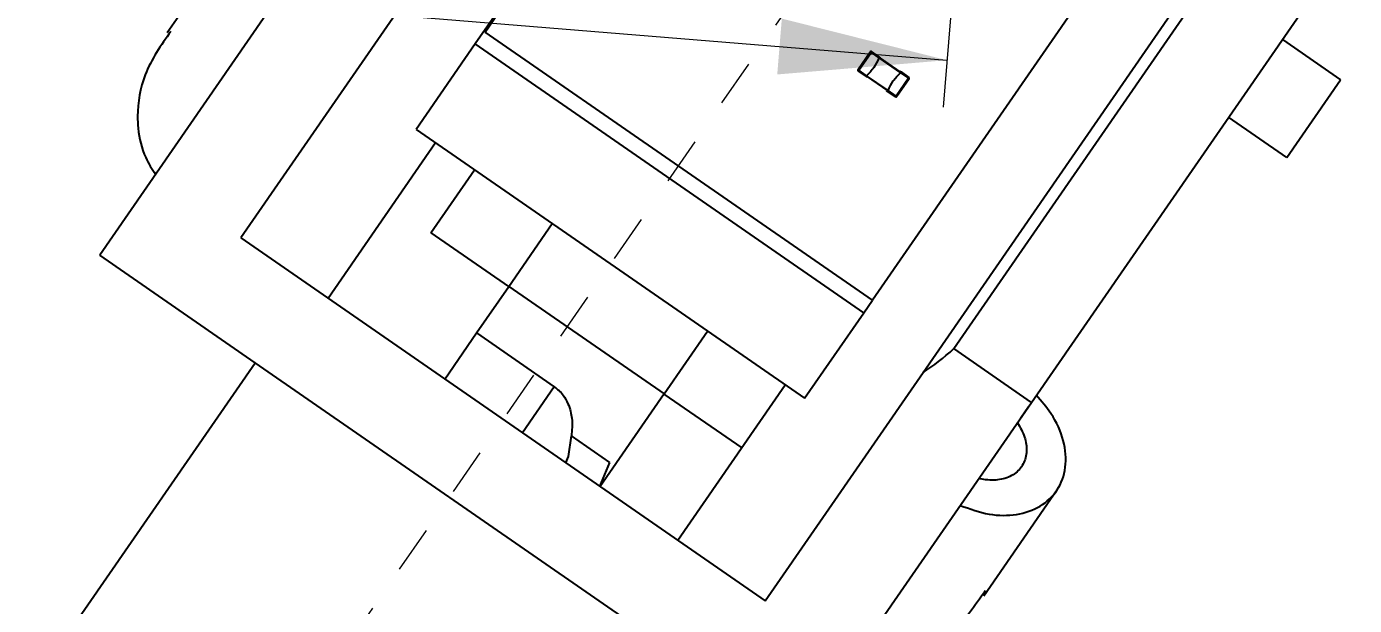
# Model space of a CAD drawing. Header units: millimetres. Extents: x 15 to 1184, y 5 to 836.
# Drawn here: x 900.24 to 928.36, y 569.07 to 581.32 of the extents above; entities that cross this region are included whole.
import ezdxf

# ---------------------------------------------------------------- set-up
doc = ezdxf.new("R2010")
doc.units = ezdxf.units.MM
doc.linetypes.add('虚线', pattern=[2, 1, -1])
doc.layers.get('0').update_dxf_attribs({"lineweight": 18})
doc.layers.add('尺寸线层', color=3, linetype='Continuous', lineweight=18)
doc.layers.add('虚线层', color=6, linetype='虚线', lineweight=18)
doc.styles.get("Standard").update_dxf_attribs({"font": 'txt.shx'})
doc.dimstyles.new('ISO-25', dxfattribs={"dimtxt": 2.5, "dimasz": 2.5, "dimexe": 1.25, "dimexo": 0.625, "dimtad": 1, "dimtxsty": 'Standard', "dimcen": 2.5, "dimdle": 5, "dimadec": 0, "dimazin": 0, "dimtfac": 1, "dimtmove": 0, "dimatfit": 3, "dimfxl": 0, "dimarcsym": 0})

# ---------------------------------------------------------------- blocks, each defined once
blk = doc.blocks.new('*X3')
at = {"layer": '尺寸线层', "linetype": 'Continuous'}
for points in [[(878.525, 583.971), (882.118, 584.272), (882.021, 583.091)], [(919.726, 580.607), (916.23, 581.487), (916.133, 580.305)]]:
    blk.add_hatch(color=0, dxfattribs=at).paths.add_polyline_path(points, flags=0)
at = {"layer": '尺寸线层', "color": 0, "linetype": 'Continuous'}
for p, q in [((878.999, 589.767), (878.444, 582.975)), ((920.199, 586.402), (919.644, 579.61)), ((888.996, 583.116), (878.525, 583.971)), ((898.246, 582.361), (919.726, 580.607))]:
    blk.add_line(p, q, dxfattribs=at)
at = {"layer": '尺寸线层', "color": 0, "insert": (893.621, 582.738), "char_height": 3.5, "width": 18.5, "attachment_point": 5}
blk.add_mtext('41,34', dxfattribs=at)
blk = doc.blocks.new('*X4')
at = {"layer": '尺寸线层', "linetype": 'Continuous'}
for points in [[(933.925, 607.127), (930.561, 608.415), (931.123, 609.458)], [(896.373, 589.352), (897.509, 592.769), (896.346, 592.996)]]:
    blk.add_hatch(color=0, dxfattribs=at).paths.add_polyline_path(points, flags=0)
at = {"layer": '尺寸线层', "color": 0, "linetype": 'Continuous'}
for start, end in [(55.3312, 100.8735), (112.9834, 175.3312)]:
    blk.add_arc((920.28, 587.399), 23.987, start, end, dxfattribs=at)
at = {"layer": '尺寸线层', "color": 0, "insert": (908.88, 611.482), "char_height": 3.5, "width": 27.5, "attachment_point": 5}
blk.add_mtext('120,00%%D', dxfattribs=at)

msp = doc.modelspace()

# ---------------------------------------------------------------- linework, layer by layer
at = {"color": 7, "linetype": 'Continuous', "lineweight": 25}
for p, q in [((909.946, 581.203), (918.464, 593.519)), ((919.22, 573.999), (929.529, 588.905)), ((919.871, 574.502), (929.735, 588.763)), ((926.668, 587.845), (918.15, 575.529)), ((921.516, 573.364), (930.538, 586.408)), ((911.731, 583.828), (909.74, 580.95)), ((906.712, 583.603), (901.786, 576.481)), ((904.779, 583.445), (903.218, 581.188)), ((908.117, 581.679), (904.774, 576.846)), ((918.15, 575.529), (909.946, 581.203)), ((909.74, 580.95), (908.489, 579.14)), ((917.965, 575.261), (909.74, 580.95)), ((926.829, 581.046), (928.063, 580.193)), ((917.842, 580.405), (918.103, 580.784)), ((917.858, 580.394), (918.12, 580.772)), ((918.12, 580.772), (918.103, 580.784)), ((918.131, 580.789), (918.12, 580.772)), ((918.12, 580.772), (918.287, 580.657)), ((918.298, 580.673), (918.131, 580.789)), ((918.291, 580.666), (918.287, 580.657)), ((918.287, 580.657), (918.742, 580.342)), ((918.293, 580.665), (918.748, 580.35)), ((918.32, 580.658), (918.298, 580.673)), ((918.315, 580.65), (918.32, 580.658)), ((917.842, 580.405), (917.858, 580.394)), ((917.858, 580.394), (917.847, 580.377)), ((917.847, 580.377), (918.014, 580.262)), ((918.025, 580.278), (917.858, 580.394)), ((918.415, 580.581), (918.415, 580.58)), ((918.422, 580.577), (918.421, 580.576)), ((918.423, 580.574), (918.424, 580.575)), ((918.43, 580.571), (918.43, 580.57)), ((918.431, 580.57), (918.431, 580.569)), ((918.436, 580.567), (918.435, 580.566)), ((918.442, 580.562), (918.442, 580.562)), ((918.444, 580.56), (918.445, 580.561)), ((918.445, 580.561), (918.444, 580.56)), ((918.445, 580.561), (918.444, 580.56)), ((918.448, 580.558), (918.447, 580.558)), ((918.448, 580.558), (918.448, 580.557)), ((918.449, 580.558), (918.448, 580.557)), ((918.452, 580.556), (918.451, 580.555)), ((918.451, 580.556), (918.451, 580.556)), ((918.457, 580.552), (918.456, 580.552)), ((918.457, 580.552), (918.456, 580.551)), ((918.459, 580.551), (918.459, 580.55)), ((918.461, 580.549), (918.461, 580.548)), ((918.465, 580.547), (918.464, 580.546)), ((918.464, 580.546), (918.465, 580.547)), ((918.465, 580.547), (918.465, 580.546)), ((918.465, 580.547), (918.465, 580.547)), ((918.465, 580.547), (918.465, 580.547)), ((918.466, 580.546), (918.465, 580.546)), ((918.466, 580.546), (918.465, 580.545)), ((918.469, 580.544), (918.468, 580.543)), ((918.468, 580.544), (918.468, 580.544)), ((918.469, 580.544), (918.469, 580.543)), ((918.47, 580.544), (918.469, 580.543)), ((918.471, 580.543), (918.47, 580.542)), ((918.47, 580.543), (918.47, 580.542)), ((918.47, 580.543), (918.47, 580.542)), ((918.472, 580.542), (918.472, 580.541)), ((918.472, 580.542), (918.475, 580.54)), ((918.473, 580.542), (918.472, 580.541)), ((918.472, 580.542), (918.473, 580.542)), ((918.474, 580.541), (918.473, 580.54)), ((918.475, 580.54), (918.474, 580.539)), ((918.475, 580.54), (918.475, 580.539)), ((918.475, 580.54), (918.478, 580.537)), ((918.475, 580.54), (918.475, 580.539)), ((918.475, 580.54), (918.477, 580.538)), ((918.476, 580.539), (918.476, 580.538)), ((918.476, 580.539), (918.48, 580.536)), ((918.478, 580.538), (918.477, 580.537)), ((918.478, 580.538), (918.477, 580.537)), ((918.477, 580.538), (918.477, 580.537)), ((918.478, 580.538), (918.477, 580.537)), ((918.479, 580.537), (918.479, 580.536)), ((918.48, 580.536), (918.479, 580.536)), ((918.479, 580.536), (918.48, 580.536)), ((918.481, 580.536), (918.48, 580.535)), ((918.481, 580.536), (918.485, 580.533)), ((918.481, 580.535), (918.481, 580.536)), ((918.483, 580.535), (918.482, 580.534)), ((918.485, 580.533), (918.484, 580.532)), ((918.484, 580.532), (918.484, 580.532)), ((918.487, 580.532), (918.491, 580.529)), ((918.488, 580.531), (918.488, 580.53)), ((918.49, 580.53), (918.489, 580.529)), ((918.49, 580.528), (918.49, 580.529)), ((918.491, 580.529), (918.491, 580.528)), ((918.494, 580.526), (918.494, 580.526)), ((918.495, 580.526), (918.494, 580.525)), ((918.494, 580.526), (918.494, 580.526)), ((918.495, 580.526), (918.495, 580.525)), ((918.501, 580.522), (918.5, 580.521)), ((918.503, 580.52), (918.502, 580.52)), ((918.503, 580.52), (918.503, 580.52)), ((918.503, 580.52), (918.503, 580.519)), ((918.503, 580.52), (918.503, 580.519)), ((918.516, 580.51), (918.517, 580.511)), ((918.524, 580.506), (918.524, 580.505)), ((918.529, 580.503), (918.528, 580.502)), ((918.533, 580.5), (918.532, 580.499)), ((918.534, 580.498), (918.535, 580.498)), ((918.538, 580.496), (918.538, 580.495)), ((918.539, 580.496), (918.538, 580.495)), ((918.538, 580.496), (918.538, 580.495)), ((918.539, 580.495), (918.539, 580.495)), ((918.542, 580.493), (918.542, 580.493)), ((918.543, 580.493), (918.542, 580.492)), ((918.551, 580.487), (918.551, 580.486)), ((918.558, 580.482), (918.558, 580.482)), ((918.565, 580.477), (918.565, 580.476)), ((918.565, 580.477), (918.571, 580.474)), ((918.567, 580.476), (918.566, 580.475)), ((918.567, 580.476), (918.567, 580.475)), ((918.571, 580.474), (918.57, 580.473)), ((918.571, 580.474), (918.573, 580.472)), ((918.573, 580.472), (918.573, 580.471)), ((918.578, 580.468), (918.578, 580.468)), ((918.585, 580.464), (918.585, 580.463)), ((918.587, 580.462), (918.587, 580.461)), ((918.593, 580.458), (918.592, 580.458)), ((918.732, 580.373), (918.726, 580.365)), ((918.732, 580.373), (918.754, 580.358)), ((918.014, 580.262), (918.036, 580.247)), ((918.02, 580.27), (918.475, 579.955)), ((918.481, 579.963), (918.025, 580.278)), ((918.036, 580.247), (918.042, 580.255)), ((918.909, 580.226), (918.648, 579.848)), ((918.926, 580.215), (918.664, 579.836)), ((918.742, 580.342), (918.75, 580.349)), ((918.742, 580.342), (918.909, 580.226)), ((918.754, 580.358), (918.921, 580.243)), ((918.909, 580.226), (918.921, 580.243)), ((918.926, 580.215), (918.909, 580.226)), ((926.925, 578.548), (928.063, 580.193)), ((918.453, 579.97), (918.447, 579.962)), ((918.469, 579.947), (918.447, 579.962)), ((918.636, 579.831), (918.469, 579.947)), ((918.648, 579.848), (918.481, 579.963)), ((918.636, 579.831), (918.648, 579.848)), ((918.648, 579.848), (918.664, 579.836)), ((926.925, 578.548), (925.691, 579.401)), ((908.489, 579.14), (916.713, 573.452)), ((908.9, 578.856), (906.625, 575.566)), ((908.8, 576.953), (909.722, 578.287)), ((910.447, 575.818), (911.367, 577.149)), ((904.774, 576.846), (915.877, 569.167)), ((908.8, 576.953), (910.445, 575.816)), ((905.076, 574.205), (901.786, 576.481)), ((909.767, 574.835), (910.447, 575.818)), ((910.447, 575.818), (913.737, 573.543)), ((917.965, 575.261), (918.15, 575.529)), ((916.713, 573.452), (917.965, 575.261)), ((909.092, 573.859), (909.767, 574.835)), ((909.767, 574.835), (911.412, 573.697)), ((913.737, 573.543), (914.657, 574.874)), ((921.516, 573.364), (919.871, 574.502)), ((900.391, 567.432), (905.076, 574.205)), ((913.3, 568.517), (905.076, 574.205)), ((915.877, 569.167), (919.22, 573.999)), ((911.412, 573.697), (910.737, 572.722)), ((914.027, 570.446), (916.302, 573.736)), ((913.737, 573.543), (912.382, 571.584)), ((913.735, 573.54), (915.38, 572.403)), ((916.59, 566.242), (921.516, 573.364)), ((921.286, 573.032), (921.456, 573.277)), ((912.585, 572.095), (911.775, 572.655)), ((912.377, 571.587), (912.585, 572.095)), ((920.509, 569.271), (922.063, 571.518))]:
    msp.add_line(p, q, dxfattribs=at)
msp.add_lwpolyline([(911.657, 572.086), (911.715, 572.223), (911.775, 572.655)], dxfattribs=at)
for centre, start, end in [((918.12, 580.772), 55.3312, 145.3312), ((917.858, 580.394), 145.3312, 235.3312), ((918.909, 580.226), 325.3312, 55.3312), ((918.648, 579.848), 235.3312, 325.3312)]:
    msp.add_arc(centre, 0.02, start, end, dxfattribs=at)
msp.add_ellipse((919.062, 576.604), major_axis=(-1.97, -2.849), ratio=0.57735, start_param=0.936593, end_param=1.195896, dxfattribs=at)
for points, knots in [([(903.289, 581.213), (903.083, 580.92), (902.705, 580.381), (902.577, 579.631), (902.601, 579.038), (902.701, 578.601), (902.893, 578.306), (902.969, 578.191)], [0, 0, 0, 0, 1.066069, 1.959684, 2.214812, 2.856246, 3.269466, 3.269466, 3.269466, 3.269466]), ([(918.289, 580.663), (918.29, 580.664), (918.291, 580.665), (918.292, 580.665), (918.292, 580.665), (918.293, 580.665)], [0, 0, 0, 0, 0.001541479, 0.003081942, 0.003547496, 0.003547496, 0.003547496, 0.003547496]), ([(918.298, 580.673), (918.298, 580.673), (918.297, 580.673), (918.294, 580.672), (918.292, 580.671), (918.292, 580.67)], [0, 0, 0, 0, 0.003096508, 0.006194066, 0.006932691, 0.006932691, 0.006932691, 0.006932691]), ([(918.431, 580.57), (918.431, 580.57), (918.432, 580.57), (918.433, 580.569), (918.434, 580.568)], [0, 0, 0, 0, 0.001546211, 0.003016032, 0.003016032, 0.003016032, 0.003016032]), ([(918.452, 580.556), (918.452, 580.556), (918.452, 580.556), (918.454, 580.555), (918.454, 580.554)], [0, 0, 0, 0, 0.001546211, 0.003016032, 0.003016032, 0.003016032, 0.003016032]), ([(918.474, 580.541), (918.474, 580.54), (918.474, 580.54), (918.475, 580.54), (918.476, 580.539), (918.476, 580.539), (918.476, 580.539)], [0, 0, 0, 0, 0.000686984, 0.001365659, 0.002121013, 0.003016462, 0.003016462, 0.003016462, 0.003016462]), ([(918.477, 580.538), (918.477, 580.538), (918.477, 580.538), (918.478, 580.538), (918.478, 580.538), (918.478, 580.538)], [0, 0, 0, 0, 0.0001312712, 0.0002618307, 0.0005466701, 0.0005466701, 0.0005466701, 0.0005466701]), ([(918.483, 580.535), (918.483, 580.534), (918.483, 580.534), (918.483, 580.534), (918.484, 580.534), (918.484, 580.533), (918.486, 580.533), (918.486, 580.532), (918.487, 580.532)], [0, 0, 0, 0, 0.001431527, 0.002056636, 0.00264884, 0.003234878, 0.0038423, 0.005211562, 0.005211562, 0.005211562, 0.005211562]), ([(918.485, 580.533), (918.486, 580.532), (918.488, 580.531), (918.49, 580.529), (918.491, 580.529)], [0, 0, 0, 0, 0.003817212, 0.00749171, 0.00749171, 0.00749171, 0.00749171]), ([(918.488, 580.531), (918.489, 580.53), (918.49, 580.53), (918.491, 580.529), (918.492, 580.528), (918.492, 580.528), (918.492, 580.528)], [0, 0, 0, 0, 0.001358601, 0.002530595, 0.003645874, 0.004852783, 0.004852783, 0.004852783, 0.004852783]), ([(918.491, 580.529), (918.492, 580.528), (918.493, 580.527), (918.493, 580.527), (918.494, 580.527)], [0, 0, 0, 0, 0.001438353, 0.002993286, 0.002993286, 0.002993286, 0.002993286]), ([(918.517, 580.511), (918.517, 580.511), (918.518, 580.51), (918.52, 580.509), (918.524, 580.506), (918.527, 580.504), (918.529, 580.503)], [0, 0, 0, 0, 0.0036814, 0.0070464, 0.01043378, 0.01417623, 0.01417623, 0.01417623, 0.01417623]), ([(918.529, 580.503), (918.529, 580.502), (918.531, 580.501), (918.534, 580.499), (918.535, 580.498)], [0, 0, 0, 0, 0.003790259, 0.00772712, 0.00772712, 0.00772712, 0.00772712]), ([(918.535, 580.498), (918.537, 580.497), (918.542, 580.493), (918.548, 580.489), (918.551, 580.487)], [0, 0, 0, 0, 0.00991085, 0.0196116, 0.0196116, 0.0196116, 0.0196116]), ([(918.551, 580.487), (918.554, 580.485), (918.559, 580.482), (918.563, 580.479), (918.565, 580.477)], [0, 0, 0, 0, 0.00863868, 0.0173914, 0.0173914, 0.0173914, 0.0173914]), ([(918.567, 580.476), (918.568, 580.475), (918.571, 580.474), (918.574, 580.471), (918.577, 580.47), (918.578, 580.469), (918.578, 580.468)], [0, 0, 0, 0, 0.00354496, 0.00679861, 0.01006892, 0.01365962, 0.01365962, 0.01365962, 0.01365962]), ([(918.573, 580.472), (918.576, 580.47), (918.581, 580.466), (918.585, 580.464), (918.587, 580.462)], [0, 0, 0, 0, 0.00831094, 0.01667766, 0.01667766, 0.01667766, 0.01667766]), ([(918.587, 580.462), (918.589, 580.461), (918.592, 580.459), (918.593, 580.459), (918.593, 580.458)], [0, 0, 0, 0, 0.003450919, 0.006915761, 0.006915761, 0.006915761, 0.006915761]), ([(918.014, 580.268), (918.014, 580.267), (918.013, 580.264), (918.013, 580.262), (918.014, 580.262), (918.014, 580.262)], [0, 0, 0, 0, 0.003068845, 0.006143304, 0.006977428, 0.006977428, 0.006977428, 0.006977428]), ([(918.02, 580.27), (918.019, 580.27), (918.019, 580.271), (918.019, 580.272), (918.02, 580.273), (918.02, 580.273)], [0, 0, 0, 0, 0.001553641, 0.003107888, 0.00352425, 0.00352425, 0.00352425, 0.00352425]), ([(918.748, 580.35), (918.748, 580.35), (918.748, 580.349), (918.748, 580.348), (918.748, 580.347), (918.748, 580.347)], [0, 0, 0, 0, 0.001553724, 0.003108053, 0.003524734, 0.003524734, 0.003524734, 0.003524734]), ([(918.753, 580.351), (918.754, 580.353), (918.754, 580.356), (918.754, 580.358), (918.754, 580.358), (918.754, 580.358)], [0, 0, 0, 0, 0.003068845, 0.006143304, 0.006977428, 0.006977428, 0.006977428, 0.006977428]), ([(918.469, 579.947), (918.47, 579.947), (918.471, 579.947), (918.473, 579.948), (918.475, 579.949), (918.475, 579.95)], [0, 0, 0, 0, 0.003096508, 0.006194066, 0.006932691, 0.006932691, 0.006932691, 0.006932691]), ([(918.478, 579.957), (918.477, 579.956), (918.476, 579.955), (918.475, 579.955), (918.475, 579.955), (918.475, 579.955)], [0, 0, 0, 0, 0.001541406, 0.003081795, 0.003547012, 0.003547012, 0.003547012, 0.003547012]), ([(911.412, 573.697), (911.444, 573.673), (911.515, 573.618), (911.623, 573.493), (911.738, 573.283), (911.805, 572.976), (911.786, 572.774), (911.775, 572.655)], [0, 0, 0, 0, 0.085059, 0.187893, 0.364606, 0.692348, 1.162279, 1.162279, 1.162279, 1.162279]), ([(920.009, 571.185), (920.213, 571.111), (920.622, 570.963), (921.219, 570.968), (921.726, 571.143), (922.092, 571.492), (922.27, 571.98), (922.225, 572.55), (921.991, 573.09), (921.729, 573.389), (921.62, 573.514)], [0, 0, 0, 0, 0.555011, 1.10986, 1.67351, 2.252375, 2.844972, 3.44319, 4.032896, 4.458912, 4.458912, 4.458912, 4.458912]), ([(921.219, 572.934), (921.277, 572.833), (921.393, 572.633), (921.43, 572.324), (921.358, 572.049), (921.171, 571.837), (920.891, 571.72), (920.616, 571.71), (920.451, 571.746), (920.404, 571.756)], [0, 0, 0, 0, 0.302151, 0.604154, 0.91418, 1.231121, 1.548234, 1.859289, 1.984772, 1.984772, 1.984772, 1.984772]), ([(920.539, 569.382), (920.323, 569.062), (919.937, 568.494), (919.259, 568.093), (918.695, 567.906), (918.251, 567.846), (917.908, 567.922), (917.773, 567.952)], [0, 0, 0, 0, 1.148044, 2.041651, 2.296776, 2.938204, 3.351419, 3.351419, 3.351419, 3.351419])]:
    msp.add_open_spline(points, degree=3, knots=knots, dxfattribs=at)
for points in [[(918.287, 580.657), (918.254, 580.586), (918.189, 580.445), (918.08, 580.334), (918.025, 580.278)], [(918.018, 580.271), (918.019, 580.272), (918.021, 580.275), (918.024, 580.277), (918.025, 580.278)], [(918.481, 579.963), (918.513, 580.034), (918.578, 580.175), (918.688, 580.286), (918.742, 580.342)], [(918.481, 579.963), (918.48, 579.962), (918.479, 579.958), (918.477, 579.955), (918.477, 579.954)]]:
    msp.add_open_spline(points, degree=3, dxfattribs=at)
at = {"layer": '虚线层'}
msp.add_line((972.408, 662.769), (884.66, 535.897), dxfattribs=at)

# ---------------------------------------------------------------- dimensions: what is measured, and where the dimension line sits
at = {"layer": '尺寸线层'}
dim = msp.add_angular_dim_2l(base=(910.017, 609.08), line1=((972.408, 662.769), (884.66, 535.897)), line2=((920.28, 587.399), (879.08, 590.764)), dimstyle='ISO-25', override={"dimtxt": 3.5, "dimasz": 3.556, "dimexe": 1, "dimexo": 1, "dimgap": 1.524, "dimtad": 0, "dimtih": 1, "dimtoh": 1, "dimzin": 0, "dimsah": 1, "dimdle": 7.112, "dimadec": 2, "dimtfill": 1, "dimtolj": 1, "dimtzin": 0}, dxfattribs=at)
dim.commit()
dim.dimension.update_dxf_attribs({"geometry": '*X4', "text_midpoint": (908.88, 611.482)})
dim = msp.add_linear_dim(base=(919.726, 580.607), p1=(879.08, 590.764), p2=(920.28, 587.399), angle=355.3312, dimstyle='ISO-25', override={"dimtxt": 3.5, "dimasz": 3.556, "dimexe": 1, "dimexo": 1, "dimgap": 1.524, "dimtih": 1, "dimtoh": 1, "dimzin": 0, "dimsah": 1, "dimdle": 7.112, "dimadec": 2, "dimtfill": 1, "dimtolj": 1, "dimtzin": 8}, dxfattribs=at)
dim.commit()
dim.dimension.update_dxf_attribs({"geometry": '*X3', "text_midpoint": (893.621, 582.738), "dimtype": 160})

doc.saveas('drawing.dxf')
